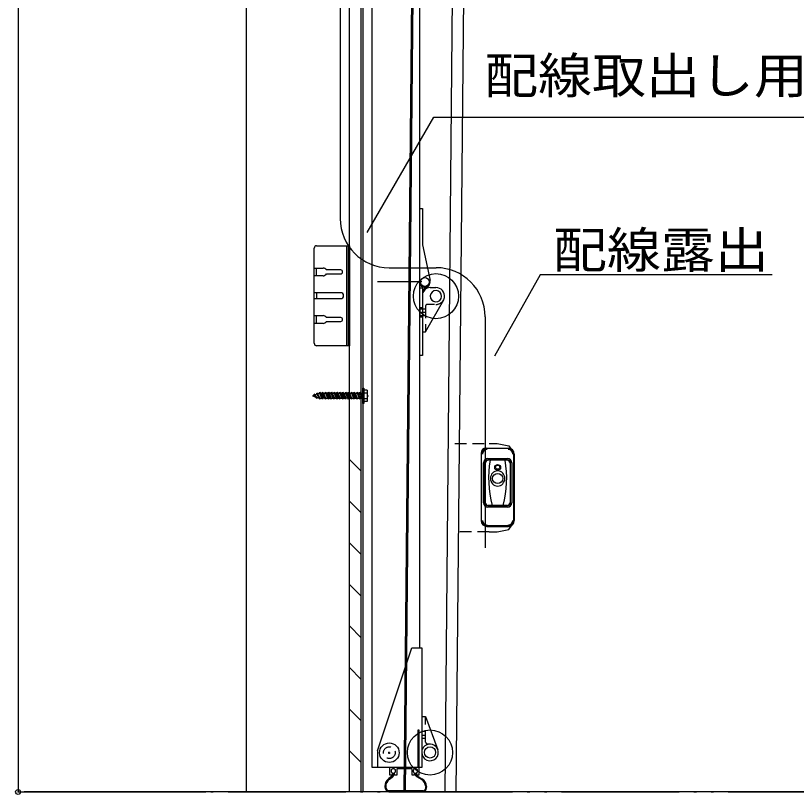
# Model space of a CAD drawing. Units: millimetres, scale not verified. Extents: x -11000 to 565, y -4772 to 3349.
# Drawn here: x -10937 to -10141, y -4186 to -3392 of the extents above; entities that cross this region are included whole.
import ezdxf
from ezdxf.enums import TextEntityAlignment as Align

# ---------------------------------------------------------------- set-up
doc = ezdxf.new("R2010")
doc.units = ezdxf.units.MM
doc.header["$LTSCALE"] = 10
doc.header["$PDMODE"] = 32
doc.header["$PDSIZE"] = 5
doc.linetypes.add('DASHED1', pattern=[1.8, 1.2, -0.6])
doc.linetypes.add('LONG_DASHED_DOUBLE_DOTTED', pattern=[17, 12, -1.5, 0.25, -1.5, 0.25, -1.5])
for name, color, linetype in [('8-1_ADD_LINE', 7, 'Continuous'), ('8-4', 7, 'Continuous'), ('8-5', 7, 'Continuous'), ('8-6', 7, 'Continuous'), ('8-D', 7, 'Continuous'), ('8-E', 7, 'Continuous'), ('8-F', 7, 'Continuous')]:
    doc.layers.add(name, color=color, linetype=linetype)
doc.styles.add('ＭＳ ゴシック', font='')
doc.styles.get('ＭＳ ゴシック').set_extended_font_data('MS Gothic')

msp = doc.modelspace()

# ---------------------------------------------------------------- linework, layer by layer
at = {"layer": '8-1_ADD_LINE'}
for p, q in [((-10702.01, -4183.87), (-10702.01, -1284.44)), ((-10585.01, -4183.87), (-10585.01, -1284.44)), ((-10597.01, -4183.87), (-10597.01, -1733.87)), ((-10585.01, -3856.94), (-10597.01, -3844.94)), ((-10597.01, -3887.37), (-10585.01, -3899.37)), ((-10597.01, -3929.8), (-10585.01, -3941.8)), ((-10585.01, -3984.22), (-10597.01, -3972.22)), ((-10597.01, -4014.65), (-10585.01, -4026.65)), ((-10585.01, -4069.08), (-10597.01, -4057.08)), ((-10597.01, -4099.5), (-10585.01, -4111.5)), ((-10585.01, -4153.93), (-10597.01, -4141.93)), ((-6725.23, -4183.87), (-10928.63, -4183.87))]:
    msp.add_line(p, q, dxfattribs=at)
at = {"layer": '8-1_ADD_LINE', "linetype": 'LONG_DASHED_DOUBLE_DOTTED'}
msp.add_line((-10890.83, -4183.87), (-6725.23, -4183.87), dxfattribs=at)
at = {"layer": '8-4', "linetype": 'DASHED1'}
for p, q in [((-10489.58, -3828.62), (-10454.58, -3828.62)), ((-10454.58, -3918.62), (-10489.58, -3918.62))]:
    msp.add_line(p, q, dxfattribs=at)
at = {"layer": '8-4'}
for p, q in [((-10456.86, -3833.33), (-10435.06, -3833.33)), ((-10435.11, -3833.78), (-10456.81, -3833.78)), ((-10462.86, -3839.33), (-10462.86, -3907.13)), ((-10462.31, -3907.18), (-10462.31, -3839.28)), ((-10455.91, -3843.78), (-10436.01, -3843.78)), ((-10429.61, -3907.18), (-10429.61, -3839.28)), ((-10429.06, -3839.33), (-10429.06, -3907.13)), ((-10460.41, -3889.08), (-10460.41, -3848.28)), ((-10458.91, -3889.08), (-10458.91, -3848.28)), ((-10458.56, -3848.63), (-10458.56, -3888.73)), ((-10455.91, -3845.28), (-10436.01, -3845.28)), ((-10436.36, -3845.63), (-10455.56, -3845.63)), ((-10433.36, -3848.63), (-10433.36, -3888.73)), ((-10433.01, -3889.08), (-10433.01, -3848.28)), ((-10431.51, -3848.28), (-10431.51, -3889.08)), ((-10455.91, -3892.08), (-10436.01, -3892.08)), ((-10436.36, -3891.73), (-10455.56, -3891.73)), ((-10436.01, -3893.58), (-10455.91, -3893.58)), ((-10456.86, -3913.13), (-10435.06, -3913.13)), ((-10435.11, -3912.68), (-10456.81, -3912.68))]:
    msp.add_line(p, q, dxfattribs=at)
for points in [[(-10743.63, -1733.87), (-10934.89, -1733.87), (-10934.89, -4183.87), (-10743.63, -4183.87)], [(-10454.58, -3828.62), (-10446.58, -3828.62), (-10434.58, -3831.12), (-10432.51, -3833.87)], [(-10454.58, -3918.62), (-10446.58, -3918.62), (-10434.58, -3916.12), (-10431.4, -3911.87)]]:
    msp.add_lwpolyline(points, dxfattribs=at)
for centre, radius in [((-10445.96, -3853.13), 3), ((-10445.96, -3852.68), 2.1), ((-10445.96, -3864.23), 5.2)]:
    msp.add_circle(centre, radius, dxfattribs=at)
for centre, radius, start, end in [((-10457.86, -3838.33), 5, 90, 180), ((-10456.86, -3839.33), 6, 90, 180), ((-10456.81, -3839.28), 5.5, 90, 180), ((-10456.81, -3839.28), 4.5, 90, 180), ((-10435.11, -3839.28), 5.5, 0, 90), ((-10435.11, -3839.28), 4.5, 0, 90), ((-10435.06, -3839.33), 6, 0, 90), ((-10455.91, -3848.28), 4.5, 90, 180), ((-10436.01, -3848.28), 4.5, 0, 90), ((-10455.91, -3848.28), 3, 90, 180), ((-10455.56, -3848.63), 3, 90, 180), ((-10345.42, -3864.23), 109.79, 170.24585, 194.50639), ((-10546.5, -3864.23), 109.79, 345.49361, 9.75415), ((-10436.36, -3848.63), 3, 0, 90), ((-10436.01, -3848.28), 3, 0, 90), ((-10445.44, -3864.23), 7.87, 93.7681, 266.2319), ((-10446.48, -3864.23), 7.87, 273.7681, 86.2319), ((-10455.91, -3889.08), 4.5, 180, 270), ((-10455.91, -3889.08), 3, 180, 270), ((-10455.56, -3888.73), 3, 180, 270), ((-10436.36, -3888.73), 3, 270, 0), ((-10436.01, -3889.08), 3, 270, 0), ((-10436.01, -3889.08), 4.5, 270, 0), ((-10456.86, -3907.13), 6, 180, 270), ((-10456.81, -3907.18), 5.5, 180, 270), ((-10456.81, -3907.18), 4.5, 180, 270), ((-10435.11, -3907.18), 5.5, 270, 0), ((-10435.11, -3907.18), 4.5, 270, 0), ((-10435.06, -3907.13), 6, 270, 0)]:
    msp.add_arc(centre, radius, start, end, dxfattribs=at)
msp.add_point((-10934.89, -4183.87), dxfattribs=at)
at = {"layer": '8-5'}
for p, q in [((-10583.41, -1482.87), (-10583.41, -4183.87)), ((-10519.92, -1958.13), (-10541.59, -4183.87)), ((-10539.99, -4183.86), (-10518.32, -1958.12)), ((-10499.62, -4183.87), (-10478.32, -1958.14)), ((-10466.92, -1958.13), (-10488.6, -4184.39))]:
    msp.add_line(p, q, dxfattribs=at)
at = {"layer": '8-6'}
for p, q in [((-10606.54, -1376.88), (-10606.54, -3599.29)), ((-10556.54, -3649.29), (-10508.77, -3649.29)), ((-10458.77, -3699.29), (-10458.77, -3935.05))]:
    msp.add_line(p, q, dxfattribs=at)
for points in [[(-10579.03, -3613.37), (-10511.14, -3495.77), (-9700, -3495.77)], [(-10166.11, -3656.53), (-10402.49, -3656.53), (-10449.2, -3739.58)]]:
    msp.add_lwpolyline(points, dxfattribs=at)
for centre, start, end in [((-10556.54, -3599.29), 180, 270), ((-10508.77, -3699.29), 0, 90)]:
    msp.add_arc(centre, 50, start, end, dxfattribs=at)
at = {"layer": '8-D'}
for p, q in [((-10630.3, -3781.52), (-10632.03, -3778.87)), ((-10630.22, -3778.23), (-10630.18, -3777.15)), ((-10626.32, -3777.39), (-10624.25, -3782.39)), ((-10623.42, -3777.39), (-10621.6, -3777.39)), ((-10621.6, -3777.39), (-10621.48, -3776.39)), ((-10621.6, -3777.39), (-10619.53, -3782.39)), ((-10618.7, -3777.39), (-10620.52, -3777.39)), ((-10615.78, -3777.39), (-10617.62, -3777.39)), ((-10614.54, -3777.39), (-10612.72, -3777.39)), ((-10612.72, -3777.39), (-10612.59, -3776.39)), ((-10612.72, -3777.39), (-10610.65, -3782.39)), ((-10609.82, -3777.39), (-10611.64, -3777.39)), ((-10608.74, -3777.39), (-10606.92, -3777.39)), ((-10606.92, -3777.39), (-10606.79, -3776.39)), ((-10606.92, -3777.39), (-10604.85, -3782.39)), ((-10604.02, -3777.39), (-10605.84, -3777.39)), ((-10602.94, -3777.39), (-10601.09, -3777.39)), ((-10599.85, -3777.39), (-10600.81, -3776.39)), ((-10598.03, -3777.39), (-10599.85, -3777.39)), ((-10596.95, -3777.39), (-10595.13, -3777.39)), ((-10595.13, -3777.39), (-10595.01, -3776.39)), ((-10595.13, -3777.39), (-10593.06, -3782.39)), ((-10592.23, -3777.39), (-10594.05, -3777.39)), ((-10591.15, -3777.39), (-10589.33, -3777.39)), ((-10589.33, -3777.39), (-10589.21, -3776.39)), ((-10589.33, -3777.39), (-10587.26, -3782.39)), ((-10586.41, -3777.39), (-10588.25, -3777.39)), ((-10585.31, -3777.39), (-10583.41, -3777.39)), ((-10578.91, -3774.11), (-10582.41, -3774.11)), ((-10582.41, -3777), (-10578.91, -3777)), ((-10579.43, -3779.87), (-10577.69, -3779.87)), ((-10616.63, -3782.39), (-10615.68, -3783.39)), ((-10601.95, -3782.39), (-10600.99, -3783.39)), ((-10598.86, -3782.39), (-10600.86, -3782.39)), ((-10582.41, -3782.77), (-10578.91, -3782.77))]:
    msp.add_line(p, q, dxfattribs=at)
for points in [[(-10582.41, -3787.64), (-10583.41, -3787.64), (-10583.41, -3772.14), (-10582.41, -3772.14)], [(-10624.38, -3776.39), (-10621.48, -3783.39), (-10622.43, -3782.39), (-10624.5, -3777.39)], [(-10600.91, -3777.44), (-10600.81, -3776.39), (-10597.91, -3783.39), (-10598.86, -3782.39)]]:
    msp.add_lwpolyline(points, close=True, dxfattribs=at)
for points in [[(-10633, -3779.22), (-10634.88, -3779.89), (-10631.86, -3780.97)], [(-10630.22, -3778.23), (-10632.03, -3778.87), (-10633.08, -3778.19), (-10630.18, -3782.63), (-10631.86, -3780.97), (-10633, -3779.22), (-10633.08, -3778.19)], [(-10630.22, -3778.23), (-10628.37, -3782.21), (-10627.28, -3783.39)], [(-10627.38, -3777.39), (-10627.88, -3777.39), (-10629.28, -3777.89), (-10630.18, -3777.15), (-10627.28, -3783.39), (-10627.19, -3782.39), (-10629.28, -3777.89)], [(-10625.33, -3782.39), (-10627.38, -3777.44), (-10627.28, -3776.39)], [(-10622.43, -3782.39), (-10624.25, -3782.39), (-10624.38, -3783.39), (-10627.28, -3776.39), (-10626.32, -3777.39), (-10624.5, -3777.39)], [(-10624.38, -3776.39), (-10623.42, -3777.39), (-10621.35, -3782.39), (-10621.48, -3783.39)], [(-10621.35, -3782.39), (-10619.53, -3782.39), (-10618.58, -3783.39), (-10621.48, -3776.39), (-10620.52, -3777.39), (-10618.45, -3782.39), (-10618.58, -3783.39)], [(-10618.45, -3782.39), (-10616.63, -3782.39), (-10618.7, -3777.39), (-10618.58, -3776.39), (-10617.62, -3777.39), (-10615.55, -3782.39), (-10615.68, -3783.39), (-10618.58, -3776.39)], [(-10613.55, -3782.39), (-10615.6, -3777.44), (-10615.49, -3776.39)], [(-10615.55, -3782.39), (-10613.55, -3782.39), (-10612.59, -3783.39), (-10615.49, -3776.39), (-10614.54, -3777.39), (-10612.46, -3782.39), (-10612.59, -3783.39)], [(-10612.46, -3782.39), (-10610.65, -3782.39), (-10609.69, -3783.39), (-10612.59, -3776.39), (-10611.64, -3777.39), (-10609.56, -3782.39), (-10609.69, -3783.39)], [(-10607.75, -3782.39), (-10609.82, -3777.39), (-10609.69, -3776.39)], [(-10609.56, -3782.39), (-10607.75, -3782.39), (-10606.79, -3783.39), (-10609.69, -3776.39), (-10608.74, -3777.39), (-10606.66, -3782.39), (-10606.79, -3783.39)], [(-10606.66, -3782.39), (-10604.85, -3782.39), (-10603.89, -3783.39), (-10606.79, -3776.39), (-10605.84, -3777.39), (-10603.76, -3782.39), (-10603.89, -3783.39)], [(-10603.76, -3782.39), (-10601.95, -3782.39), (-10604.02, -3777.39), (-10603.89, -3776.39), (-10602.94, -3777.39), (-10600.86, -3782.39), (-10600.99, -3783.39), (-10603.89, -3776.39)], [(-10599.85, -3777.39), (-10597.78, -3782.39), (-10597.91, -3783.39)], [(-10595.96, -3782.39), (-10598.03, -3777.39), (-10597.91, -3776.39)], [(-10597.78, -3782.39), (-10595.96, -3782.39), (-10595.01, -3783.39), (-10597.91, -3776.39), (-10596.95, -3777.39), (-10594.88, -3782.39), (-10595.01, -3783.39)], [(-10594.88, -3782.39), (-10593.06, -3782.39), (-10592.11, -3783.39), (-10595.01, -3776.39), (-10594.05, -3777.39), (-10591.98, -3782.39), (-10592.11, -3783.39)], [(-10590.16, -3782.39), (-10592.23, -3777.39), (-10592.11, -3776.39)], [(-10591.98, -3782.39), (-10590.16, -3782.39), (-10589.21, -3783.39), (-10592.11, -3776.39), (-10591.15, -3777.39), (-10589.08, -3782.39), (-10589.21, -3783.39)], [(-10589.08, -3782.39), (-10587.26, -3782.39), (-10586.31, -3783.39), (-10589.21, -3776.39), (-10588.25, -3777.39), (-10586.18, -3782.39), (-10586.31, -3783.39)], [(-10584.18, -3782.39), (-10586.41, -3777.39), (-10586.31, -3776.39)], [(-10586.18, -3782.39), (-10584.18, -3782.39), (-10583.41, -3782.89), (-10586.31, -3776.39), (-10585.31, -3777.39), (-10583.41, -3781.66)], [(-10578.91, -3774.11), (-10578.91, -3785.66), (-10582.41, -3785.66)], [(-10627.88, -3782.39), (-10630.3, -3781.52), (-10630.18, -3782.63)], [(-10627.19, -3782.39), (-10625.33, -3782.39), (-10624.38, -3783.39)]]:
    msp.add_lwpolyline(points, dxfattribs=at)
at = {"layer": '8-E'}
for p, q in [((-10633.01, -3726.37), (-10633.01, -3629.37)), ((-10630.51, -3626.87), (-10597.01, -3626.87)), ((-10600.01, -3626.87), (-10600.01, -3728.87)), ((-10598.01, -3728.87), (-10598.01, -3626.87)), ((-10633.01, -3649.62), (-10624.01, -3649.62)), ((-10630.51, -3657.62), (-10630.51, -3649.62)), ((-10606.01, -3651.62), (-10620.54, -3651.62)), ((-10624.01, -3657.62), (-10633.01, -3657.62)), ((-10620.54, -3655.62), (-10606.01, -3655.62)), ((-10606.01, -3674.87), (-10633.01, -3674.87)), ((-10630.51, -3674.87), (-10630.51, -3680.87)), ((-10633.01, -3680.87), (-10606.01, -3680.87)), ((-10633.01, -3698.12), (-10624.01, -3698.12)), ((-10630.51, -3706.12), (-10630.51, -3698.12)), ((-10606.01, -3700.12), (-10620.54, -3700.12)), ((-10624.01, -3706.12), (-10633.01, -3706.12)), ((-10620.54, -3704.12), (-10606.01, -3704.12))]:
    msp.add_line(p, q, dxfattribs=at)
msp.add_lwpolyline([(-10597.01, -3626.87), (-10597.01, -3728.87), (-10630.51, -3728.87)], dxfattribs=at)
for centre, radius, start, end in [((-10630.51, -3629.37), 2.5, 90, 180), ((-10624.01, -3653.62), 4, 30, 90), ((-10606.01, -3653.62), 2, 270, 90), ((-10624.01, -3653.62), 4, 270, 330), ((-10606.01, -3677.87), 3, 270, 90), ((-10624.01, -3702.12), 4, 30, 90), ((-10606.01, -3702.12), 2, 270, 90), ((-10624.01, -3702.12), 4, 270, 330), ((-10630.51, -3726.37), 2.5, 180, 270)]:
    msp.add_arc(centre, radius, start, end, dxfattribs=at)
at = {"layer": '8-F'}
for p, q in [((-10523.42, -3663.87), (-10568.42, -3663.87)), ((-10525.72, -3669.87), (-10522.72, -3669.87)), ((-10514.72, -3669.6), (-10508.87, -3669.6)), ((-10500.86, -3681.88), (-10501.04, -3682.25)), ((-10522.72, -3699.87), (-10525.02, -3699.87)), ((-10519.22, -3694.87), (-10523.48, -3694.87)), ((-10523.42, -4125.87), (-10519.42, -4125.87)), ((-10568.42, -4141.93), (-10568.42, -4158.87)), ((-10556.42, -4143.87), (-10557.43, -4143.87)), ((-10556.42, -4143.87), (-10556.42, -4142.86)), ((-10554.07, -4168.16), (-10556.88, -4170.17)), ((-10556.3, -4170.98), (-10553.49, -4168.97)), ((-10552.82, -4164.72), (-10552.82, -4165.72)), ((-10551.82, -4165.72), (-10551.82, -4164.72)), ((-10530.32, -4164.72), (-10530.32, -4165.01)), ((-10529.32, -4165.01), (-10529.32, -4164.72)), ((-10523.67, -4171.26), (-10528.38, -4168.44)), ((-10527.86, -4167.58), (-10523.16, -4170.4)), ((-10561.07, -4178.3), (-10561.07, -4178.79)), ((-10560.07, -4178.79), (-10560.07, -4178.3)), ((-10519.34, -4178.21), (-10519.28, -4178.86)), ((-10518.29, -4178.78), (-10518.34, -4178.13)), ((-10557.52, -4183.58), (-10556.98, -4183.74)), ((-10556.69, -4182.79), (-10557.23, -4182.62)), ((-10522.17, -4182.87), (-10556.1, -4182.87)), ((-10556.1, -4183.87), (-10522.17, -4183.87))]:
    msp.add_line(p, q, dxfattribs=at)
at = {"layer": '8-F', "linetype": 'DASHED1'}
for p, q in [((-10525.02, -3691.37), (-10519.54, -3691.37)), ((-10519.54, -3688.74), (-10519.54, -3714.87)), ((-10510.26, -3686.74), (-10517.54, -3686.74)), ((-10519.54, -3698.37), (-10525.02, -3698.37)), ((-10519.42, -4133), (-10519.42, -4106.87)), ((-10519.42, -4122.37), (-10523.42, -4122.37)), ((-10519.42, -4129.37), (-10523.42, -4129.37)), ((-10514.57, -4135), (-10517.42, -4135))]:
    msp.add_line(p, q, dxfattribs=at)
at = {"layer": '8-F'}
for points in [[(-10523.42, -4036.93), (-10523.42, -4158.87), (-10571.07, -4158.87), (-10573.92, -4158.87), (-10573.92, -1708.87), (-10525.72, -1708.87)], [(-10523.42, -1728.87), (-10523.42, -1708.87), (-10525.72, -1708.87), (-10525.72, -4036.93)], [(-10525.72, -3588.87), (-10522.72, -3588.87), (-10522.72, -3625.87), (-10514.9, -3662.46)], [(-10522.72, -3669.87), (-10522.72, -3738.87), (-10525.72, -3738.87)], [(-10522.72, -3714.87), (-10519.54, -3714.87), (-10500.92, -3682.03)], [(-10525.02, -3699.87), (-10525.02, -3689.87), (-10522.72, -3689.87)], [(-10568.42, -4141.93), (-10533.42, -4036.93), (-10523.42, -4036.93)], [(-10523.42, -4106.87), (-10519.42, -4106.87), (-10506.9, -4140.79)], [(-10528.82, -4164.6), (-10528.82, -4166.37), (-10526.07, -4166.37), (-10526.07, -4120.87), (-10527.32, -4120.87), (-10527.32, -4158.87)], [(-10556.42, -4144.89), (-10556.42, -4143.87), (-10555.4, -4143.87)], [(-10556.07, -4158.87), (-10556.07, -4166.37), (-10553.32, -4166.37), (-10553.32, -4164.6)], [(-10551.32, -4164.6), (-10551.32, -4166.37), (-10548.57, -4166.37), (-10548.57, -4160.12), (-10533.57, -4160.12), (-10533.57, -4166.37), (-10530.82, -4166.37), (-10530.82, -4164.6)]]:
    msp.add_lwpolyline(points, dxfattribs=at)
for centre, radius in [((-10508.87, -3678.35), 23), ((-10520.22, -3663.87), 4.5), ((-10514.92, -4143.62), 23), ((-10556.42, -4143.87), 10), ((-10514.92, -4143.62), 5.75)]:
    msp.add_circle(centre, radius, dxfattribs=at)
at = {"layer": '8-F', "linetype": 'DASHED1'}
msp.add_circle((-10556.42, -4143.87), 6, dxfattribs=at)
at = {"layer": '8-F'}
for centre, radius, start, end in [((-10520.22, -3663.87), 5.5, 180, 16.38488), ((-10515.79, -3675.5), 7, 115.86942, 171.82512), ((-10514.72, -3677.6), 8, 90, 180), ((-10508.87, -3678.35), 5.75, 110.82926, 108.64391), ((-10508.87, -3678.35), 5.75, 108.64391, 110.82926), ((-10508.87, -3678.35), 8.75, 352.13021, 89.99912), ((-10508.87, -3678.35), 8.75, 335.18821, 352.13021), ((-10514.92, -4143.62), 8.5, 178.84629, 90.05174), ((-10514.57, -4143.62), 8.75, 136.34288, 136.5103), ((-10552.32, -4162.47), 2.35, 295.18434, 244.81566), ((-10552.32, -4162.47), 2.3, 282.55586, 257.44414), ((-10529.82, -4162.47), 2.35, 295.18434, 244.81566), ((-10529.82, -4162.47), 2.3, 282.55586, 257.44414), ((-10551.07, -4178.3), 10, 125.55361, 180), ((-10555.82, -4165.72), 3, 305.55361, 0), ((-10555.82, -4165.72), 4, 305.55361, 0), ((-10526.32, -4165.01), 4, 180, 239.00737), ((-10526.32, -4165.01), 3, 180, 239.00737), ((-10528.31, -4178.98), 10, 4.8739, 59.00737), ((-10556.07, -4178.79), 5, 180, 253.05078), ((-10551.07, -4178.3), 9, 125.55361, 180), ((-10556.07, -4178.79), 4, 180, 253.05078), ((-10528.31, -4178.98), 9, 4.8739, 59.00737), ((-10523.27, -4179.2), 5, 303.36795, 4.8739), ((-10556.1, -4180.87), 3, 253.05078, 270), ((-10556.1, -4180.87), 2, 253.05078, 270), ((-10522.17, -4180.87), 2, 270, 303.36795), ((-10522.17, -4180.87), 3, 270, 303.36795), ((-10523.27, -4179.2), 4, 303.36795, 4.8739)]:
    msp.add_arc(centre, radius, start, end, dxfattribs=at)
at = {"layer": '8-F', "linetype": 'DASHED1'}
for centre, radius, start, end in [((-10508.93, -3678.17), 8.66, 270.39937, 332.67855), ((-10517.54, -3688.74), 2, 90, 180), ((-10514.92, -4143.62), 8.5, 90.05174, 178.84629), ((-10517.42, -4133), 2, 180, 270)]:
    msp.add_arc(centre, radius, start, end, dxfattribs=at)

# ---------------------------------------------------------------- texts
at = {"layer": '8-6', "color": 3, "style": 'ＭＳ ゴシック', "width": 1.1}
for s, p in [('配線取出し用電話チッププレート', (-10459.76, -3482.72)), ('配線露出', (-10389.57, -3660.55))]:
    msp.add_text(s, height=36.66, dxfattribs=at).set_placement(p, align=Align.BOTTOM_LEFT)

doc.saveas('drawing.dxf')
